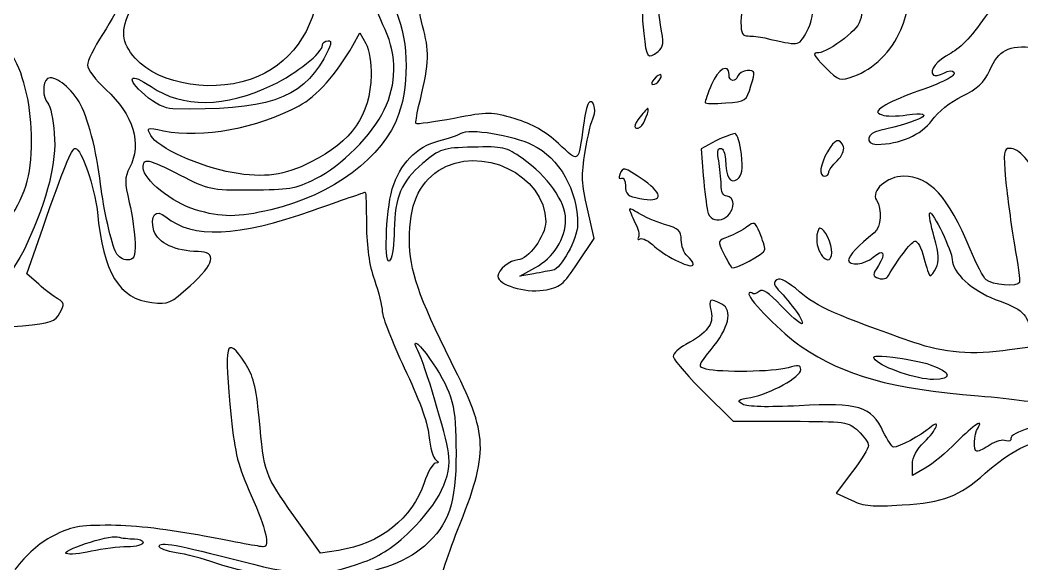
# Model space of a CAD drawing. Extents: x 5 to 315, y 92 to 398.
# Drawn here: x 139.7 to 210.7, y 263.7 to 302.2 of the extents above; entities that cross this region are included whole.
import ezdxf

# ---------------------------------------------------------------- set-up
doc = ezdxf.new("R2010")
doc.units = 0
doc.layers.get('0').update_dxf_attribs({"linetype": 'CONTINUOUS'})

msp = doc.modelspace()

# ---------------------------------------------------------------- linework, layer by layer
at = {"color": 7}
for points in [[(163.293778, 300.439667), (163.801778, 301.342778), (164.225111, 300.580778)], [(161.233556, 299.508333), (161.233556, 299.508333)], [(164.592, 298.351222), (164.592, 298.351222)], [(184.629778, 298.069), (184.629778, 298.069)], [(188.693778, 297.673889), (188.693778, 297.673889)], [(183.642, 295.387889), (183.642, 295.387889)], [(175.993778, 293.412333), (175.993778, 293.412333)], [(189.004222, 293.694556), (187.96, 293.130111), (188.101111, 291.239222)], [(189.004222, 293.694556), (189.004222, 293.694556)], [(196.906444, 292.904333), (196.906444, 292.904333)], [(182.202667, 291.295667), (182.202667, 291.295667)], [(182.88, 288.840333), (182.88, 288.840333)], [(141.054667, 283.534556), (140.208, 284.268333), (141.336889, 287.513889)], [(191.205556, 287.598556), (191.205556, 287.598556)], [(196.144444, 286.723667), (196.144444, 286.723667)], [(176.106667, 284.268333), (175.118889, 284.099), (176.191333, 284.691667)], [(168.938222, 277.974778), (168.938222, 277.974778)], [(204.187778, 277.833667), (204.187778, 277.833667)], [(162.277778, 264.682111), (161.007778, 264.484556), (159.116889, 267.137444)], [(147.828, 265.500556), (147.828, 265.500556)]]:
    msp.add_lwpolyline(points, dxfattribs=at)
at = {"color": 1}
for points in [[(179.239333, 285.058556), (180.396444, 286.780111), (179.916667, 288.868556)], [(211.299778, 280.091444), (211.440889, 279.103667), (209.804, 278.877889)], [(188.101111, 275.942778), (190.217778, 273.826111), (194.281778, 273.826111)], [(203.820889, 270.495889), (202.917778, 269.987889), (202.917778, 270.778111)], [(198.684444, 270.270111), (197.527333, 268.746111), (198.599778, 268.238111)]]:
    msp.add_lwpolyline(points, dxfattribs=at)
at = {"color": 7}
for points in [[(185.674, 307.608111), (183.867778, 304.785889), (183.613778, 303.854556), (183.896, 301.286333)], [(195.269556, 307.721), (192.870667, 306.874333), (190.782222, 304.249667), (190.782222, 302.076556)], [(202.099333, 301.540333), (203.228222, 304.193222), (202.550889, 306.027667), (199.926222, 307.269444)], [(147.32, 306.563889), (147.32, 304.447222), (146.981333, 303.403), (145.570222, 301.229889)], [(185.081333, 301.907222), (184.742667, 303.769889), (185.109556, 305.322111), (186.266667, 307.184778)], [(160.866667, 305.237444), (160.866667, 302.048333), (159.229778, 299.395444), (156.576889, 298.238333)], [(198.910222, 304.616556), (199.615778, 302.612778), (199.474667, 302.020111), (198.12, 300.947667)], [(165.579778, 301.568556), (165.184667, 302.443444), (164.761333, 303.544111), (164.648444, 303.967444)], [(147.884444, 299.536556), (146.896667, 300.665444), (146.812, 301.512111), (147.602222, 303.036111)], [(166.200667, 303.177222), (167.216667, 301.229889), (167.357778, 297.927889), (166.539333, 295.557222)], [(195.382444, 301.286333), (195.636444, 301.766111), (195.862222, 302.443444), (195.862222, 302.838556)], [(208.28, 302.753889), (207.207556, 301.201667), (206.389111, 300.298556), (205.655333, 299.903444)], [(165.523333, 295.895889), (166.398222, 297.702111), (166.426444, 299.677667), (165.579778, 301.568556)], [(184.912, 300.016333), (185.307111, 300.326778), (185.335333, 300.609), (185.081333, 301.907222)], [(190.782222, 302.076556), (190.782222, 301.314556), (190.895111, 301.088778), (191.290222, 301.117)], [(145.570222, 301.229889), (144.977556, 300.298556), (144.497778, 299.339), (144.497778, 299.056778)], [(183.896, 301.286333), (184.093556, 299.564778), (184.15, 299.451889), (184.912, 300.016333)], [(191.290222, 301.117), (191.544222, 301.117), (192.080444, 301.060556), (192.475556, 300.975889)], [(192.475556, 300.975889), (194.930889, 300.411444), (194.846222, 300.411444), (195.382444, 301.286333)], [(198.12, 300.947667), (197.414444, 300.383222), (196.596, 299.931667), (196.285556, 299.931667)], [(198.769111, 298.266556), (200.152, 298.746333), (201.450222, 300.044556), (202.099333, 301.540333)], [(157.621111, 297.645667), (159.314444, 298.464111), (161.148889, 299.931667), (161.148889, 300.467889)], [(159.483778, 296.178111), (160.725556, 296.827222), (162.136667, 298.407667), (163.293778, 300.439667)], [(161.148889, 300.467889), (161.148889, 300.637222), (161.318222, 300.778333), (161.544, 300.778333)], [(161.544, 300.778333), (161.854444, 300.778333), (161.769778, 300.467889), (161.233556, 299.508333)], [(164.225111, 300.580778), (164.450889, 300.129222), (164.620222, 299.141444), (164.592, 298.351222)], [(208.392889, 298.689889), (209.042, 300.129222), (209.691111, 300.467889), (211.582, 300.298556)], [(140.546667, 293.694556), (140.546667, 296.037), (140.038667, 298.294778), (139.220222, 299.705889)], [(156.576889, 298.238333), (153.67, 296.996556), (149.577778, 297.617444), (147.884444, 299.536556)], [(161.233556, 299.508333), (159.653111, 296.629667), (157.141333, 295.811222), (150.537333, 295.952333)], [(196.285556, 299.931667), (195.805778, 299.931667), (195.890444, 299.762333), (196.737111, 298.915667)], [(205.655333, 299.903444), (204.639333, 299.367222), (204.074889, 298.661667), (204.413556, 298.351222)], [(144.497778, 299.056778), (144.497778, 298.774556), (145.090444, 297.984333), (145.796, 297.335222)], [(189.935556, 298.379444), (189.935556, 299.226111), (189.145333, 298.774556), (188.693778, 297.673889)], [(196.737111, 298.915667), (197.724889, 297.927889), (197.809556, 297.899667), (198.769111, 298.266556)], [(141.675556, 298.097222), (141.308667, 297.871444), (141.308667, 296.742556), (141.703778, 296.347444)], [(143.905111, 296.460333), (143.227778, 297.561), (142.127111, 298.379444), (141.675556, 298.097222)], [(148.561778, 296.940111), (147.178889, 298.153667), (147.489333, 298.577), (149.013333, 297.532778)], [(164.592, 298.351222), (164.507333, 295.472556), (163.265556, 293.666333), (160.302222, 292.170556)], [(184.629778, 298.069), (184.432222, 297.843222), (184.404, 297.673889), (184.545111, 297.673889)], [(184.545111, 297.673889), (184.827333, 297.673889), (185.250667, 298.210111), (185.109556, 298.379444)], [(185.109556, 298.379444), (185.053111, 298.407667), (184.827333, 298.294778), (184.629778, 298.069)], [(190.556444, 298.294778), (190.415333, 297.815), (189.935556, 297.871444), (189.935556, 298.379444)], [(191.233778, 298.661667), (190.923333, 298.633444), (190.612889, 298.464111), (190.556444, 298.294778)], [(191.487778, 297.589222), (191.798222, 298.633444), (191.798222, 298.689889), (191.233778, 298.661667)], [(205.852889, 298.548778), (206.022222, 298.294778), (205.175556, 297.843222), (202.974222, 297.081222)], [(204.413556, 298.351222), (204.498222, 298.266556), (204.808667, 298.323), (205.147333, 298.492333)], [(205.147333, 298.492333), (205.457778, 298.661667), (205.768222, 298.689889), (205.852889, 298.548778)], [(206.445556, 296.855444), (207.546222, 297.391667), (207.969556, 297.786778), (208.392889, 298.689889)], [(145.796, 297.335222), (147.771556, 295.529), (148.364222, 293.497), (147.489333, 291.775444)], [(149.013333, 297.532778), (151.214667, 296.008778), (154.234444, 296.037), (157.621111, 297.645667)], [(188.693778, 297.673889), (188.439778, 297.053), (188.242222, 296.460333), (188.242222, 296.403889)], [(189.709778, 296.375667), (191.120889, 296.488556), (191.177333, 296.516778), (191.487778, 297.589222)], [(150.537333, 295.952333), (149.972889, 295.980556), (149.295556, 296.319222), (148.561778, 296.940111)], [(202.974222, 297.081222), (202.184, 296.799), (201.224444, 296.375667), (200.885778, 296.149889)], [(204.300667, 295.133889), (204.724, 295.754778), (205.627111, 296.460333), (206.445556, 296.855444)], [(141.703778, 296.347444), (141.873111, 296.178111), (142.070667, 295.218556), (142.155333, 294.202556)], [(145.429111, 290.618333), (145.175111, 292.932556), (144.497778, 295.500778), (143.905111, 296.460333)], [(149.888222, 294.400111), (152.654, 293.863889), (156.520444, 294.569444), (159.483778, 296.178111)], [(160.669111, 291.013444), (162.447111, 291.888333), (164.704889, 294.146111), (165.523333, 295.895889)], [(184.178222, 295.980556), (184.15, 295.980556), (183.896, 295.726556), (183.642, 295.387889)], [(183.670222, 294.682333), (183.896, 294.823444), (184.347556, 295.980556), (184.178222, 295.980556)], [(188.242222, 296.403889), (188.242222, 296.319222), (188.891333, 296.319222), (189.709778, 296.375667)], [(200.885778, 296.149889), (200.349556, 295.754778), (200.321333, 295.698333), (200.772889, 295.529)], [(166.539333, 295.557222), (165.495111, 292.537444), (161.854444, 289.828111), (157.48, 288.812111)], [(183.642, 295.387889), (183.134, 294.795222), (183.162222, 294.371889), (183.670222, 294.682333)], [(202.522667, 295.529), (204.921556, 295.839444), (203.454, 295.021), (200.603556, 294.428333)], [(200.772889, 295.529), (201.026889, 295.416111), (201.817111, 295.416111), (202.522667, 295.529)], [(148.985111, 294.061444), (148.674667, 294.625889), (148.702889, 294.654111), (149.888222, 294.400111)], [(170.970222, 294.230778), (171.506444, 294.597667), (174.639111, 294.089667), (175.993778, 293.412333)], [(200.406, 293.440556), (202.014667, 293.440556), (203.566889, 294.117889), (204.300667, 295.133889)], [(142.155333, 294.202556), (142.324667, 292.170556), (141.703778, 289.687), (140.208, 286.385)], [(154.742444, 291.436778), (152.512889, 291.831889), (149.436667, 293.214778), (148.985111, 294.061444)], [(169.389778, 293.694556), (170.067111, 293.863889), (170.772667, 294.117889), (170.970222, 294.230778)], [(190.358889, 294.202556), (190.217778, 294.202556), (189.596889, 293.976778), (189.004222, 293.694556)], [(190.810444, 292.735), (190.725778, 293.525222), (190.528222, 294.174333), (190.358889, 294.202556)], [(198.035333, 293.271222), (197.781333, 293.920333), (197.442667, 293.835667), (196.906444, 292.904333)], [(200.603556, 294.428333), (199.700444, 294.259), (199.531111, 293.440556), (200.406, 293.440556)], [(138.712222, 287.796111), (140.066889, 289.658778), (140.546667, 291.154556), (140.546667, 293.694556)], [(141.336889, 287.513889), (142.804444, 291.747222), (143.368889, 293.158333), (143.651111, 293.158333)], [(143.651111, 293.158333), (144.074444, 293.158333), (145.005778, 290.449), (145.203333, 288.642778)], [(166.087778, 290.279667), (166.624, 292.057667), (167.781111, 293.271222), (169.389778, 293.694556)], [(171.788667, 293.243), (169.615556, 293.186556), (169.474444, 293.130111), (168.232667, 292.085889)], [(175.288222, 292.452778), (174.159333, 293.243), (173.933556, 293.299444), (171.788667, 293.243)], [(175.993778, 293.412333), (177.941111, 292.481), (179.211111, 290.195), (179.211111, 287.767889)], [(189.201778, 292.283444), (189.088889, 292.847889), (189.117111, 293.158333), (189.342889, 293.158333)], [(189.342889, 293.158333), (189.512222, 293.158333), (189.653333, 292.819667), (189.681556, 292.396333)], [(197.583778, 292.283444), (197.950667, 292.622111), (198.12, 293.017222), (198.035333, 293.271222)], [(148.448889, 291.775444), (148.448889, 292.509222), (148.731111, 292.452778), (151.073556, 291.267444)], [(178.364444, 288.134778), (178.364444, 289.376556), (177.094444, 291.182778), (175.288222, 292.452778)], [(189.681556, 292.396333), (189.709778, 291.098111), (189.992, 290.618333), (190.528222, 290.985222)], [(190.528222, 290.985222), (190.866889, 291.239222), (190.923333, 291.662556), (190.810444, 292.735)], [(196.906444, 292.904333), (196.370222, 292.001222), (196.285556, 291.182778), (196.708889, 291.182778)], [(147.489333, 291.775444), (147.122444, 291.098111), (147.122444, 290.759444), (147.461111, 289.320111)], [(152.146, 288.812111), (150.509111, 289.291889), (148.448889, 290.957), (148.448889, 291.775444)], [(160.302222, 292.170556), (158.467778, 291.239222), (157.056667, 291.041667), (154.742444, 291.436778)], [(168.232667, 292.085889), (166.736889, 290.815889), (166.257111, 289.715222), (166.228889, 287.372778)], [(183.924222, 290.872333), (182.428444, 291.888333), (182.428444, 291.888333), (182.202667, 291.295667)], [(189.371111, 290.590111), (189.371111, 291.041667), (189.286444, 291.803667), (189.201778, 292.283444)], [(196.991111, 291.465), (196.991111, 291.606111), (197.273333, 291.973), (197.583778, 292.283444)], [(151.073556, 291.267444), (153.049111, 290.251444), (153.190222, 290.195), (156.068889, 290.223222)], [(156.068889, 290.223222), (158.75, 290.223222), (159.201556, 290.279667), (160.669111, 291.013444)], [(182.202667, 291.295667), (182.118, 291.069889), (182.146222, 290.957), (182.315556, 291.041667)], [(182.315556, 291.041667), (182.484889, 291.126333), (182.597778, 290.900556), (182.597778, 290.505444)], [(188.101111, 291.239222), (188.214, 290.195), (188.326889, 289.066111), (188.411556, 288.727444)], [(196.708889, 291.182778), (196.878222, 291.182778), (196.991111, 291.295667), (196.991111, 291.465)], [(146.529778, 285.764111), (146.191111, 286.356778), (145.654889, 288.868556), (145.429111, 290.618333)], [(165.946667, 285.256111), (165.495111, 284.550556), (165.608, 288.642778), (166.087778, 290.279667)], [(182.597778, 290.505444), (182.597778, 289.912778), (182.767111, 289.771667), (183.613778, 289.602333)], [(183.613778, 289.602333), (185.222444, 289.291889), (185.363556, 289.856333), (183.924222, 290.872333)], [(189.794444, 289.771667), (189.512222, 289.771667), (189.371111, 290.053889), (189.371111, 290.590111)], [(160.443333, 288.755667), (162.447111, 289.461222), (164.140444, 290.053889), (164.168667, 290.053889)], [(164.168667, 290.053889), (164.225111, 290.053889), (164.253333, 289.009667), (164.253333, 287.739667)], [(190.217778, 289.263667), (190.217778, 289.545889), (190.020222, 289.771667), (189.794444, 289.771667)], [(147.461111, 289.320111), (147.686889, 288.417), (147.856222, 287.118778), (147.884444, 286.469667)], [(149.210889, 287.316333), (148.872222, 288.388778), (149.352, 288.925), (150.057556, 288.304111)], [(157.48, 288.812111), (155.137556, 288.247667), (154.008667, 288.247667), (152.146, 288.812111)], [(183.529111, 288.558111), (183.162222, 288.783889), (182.88, 288.925), (182.88, 288.840333)], [(182.88, 288.840333), (182.88, 288.783889), (183.077556, 288.360556), (183.275111, 287.909)], [(188.411556, 288.727444), (188.637333, 287.598556), (190.217778, 288.078333), (190.217778, 289.263667)], [(145.203333, 288.642778), (145.626667, 284.324778), (146.755556, 282.490333), (149.069778, 282.236333)], [(150.057556, 288.304111), (151.920222, 286.751889), (155.137556, 286.893), (160.443333, 288.755667)], [(176.191333, 284.691667), (177.517778, 285.425444), (178.364444, 286.751889), (178.364444, 288.134778)], [(185.363556, 287.767889), (184.714444, 287.965444), (183.896, 288.332333), (183.529111, 288.558111)], [(164.253333, 287.739667), (164.281556, 286.159222), (164.450889, 284.889222), (164.817778, 283.845)], [(166.228889, 287.372778), (166.228889, 286.441444), (166.087778, 285.481889), (165.946667, 285.256111)], [(179.211111, 287.767889), (179.182889, 286.723667), (178.054, 284.635222), (177.461333, 284.522333)], [(183.275111, 287.909), (183.500889, 287.485667), (183.613778, 287.005889), (183.529111, 286.864778)], [(186.548889, 286.667222), (186.548889, 287.316333), (186.379556, 287.485667), (185.363556, 287.767889)], [(191.205556, 287.598556), (190.895111, 287.372778), (190.302444, 287.062333), (189.879111, 286.893)], [(192.108667, 287.175222), (191.77, 287.965444), (191.713556, 287.993667), (191.205556, 287.598556)], [(196.370222, 287.513889), (196.257333, 287.513889), (196.144444, 287.147), (196.144444, 286.723667)], [(197.216889, 285.764111), (197.245111, 286.356778), (196.708889, 287.513889), (196.370222, 287.513889)], [(152.343556, 285.848778), (150.734889, 285.877), (149.493111, 286.441444), (149.210889, 287.316333)], [(183.529111, 286.864778), (183.444444, 286.695444), (183.472667, 286.667222), (183.642, 286.751889)], [(183.642, 286.751889), (183.783111, 286.836556), (184.262889, 286.610778), (184.658, 286.215667)], [(186.972222, 285.538333), (186.746444, 285.735889), (186.548889, 286.243889), (186.548889, 286.667222)], [(189.879111, 286.893), (189.117111, 286.610778), (189.117111, 286.610778), (189.540444, 285.735889)], [(192.475556, 285.989889), (192.475556, 286.159222), (192.306222, 286.695444), (192.108667, 287.175222)], [(196.144444, 286.723667), (196.144444, 285.594778), (197.160444, 284.663444), (197.216889, 285.764111)], [(140.208, 286.385), (139.474222, 284.748111), (137.922, 282.716111), (137.414, 282.716111)], [(147.884444, 286.469667), (147.884444, 285.453667), (147.799778, 285.256111), (147.32, 285.256111)], [(184.658, 286.215667), (185.532889, 285.425444), (187.395556, 284.550556), (187.395556, 284.945667)], [(190.104889, 284.719889), (190.274222, 284.522333), (192.475556, 285.679444), (192.475556, 285.989889)], [(147.32, 285.256111), (147.037778, 285.256111), (146.670889, 285.481889), (146.529778, 285.764111)], [(151.779111, 283.421667), (153.500667, 284.973889), (153.698222, 285.820556), (152.343556, 285.848778)], [(187.395556, 284.945667), (187.395556, 285.086778), (187.198, 285.340778), (186.972222, 285.538333)], [(189.540444, 285.735889), (189.794444, 285.227889), (190.048444, 284.776333), (190.104889, 284.719889)], [(177.461333, 284.522333), (177.263778, 284.494111), (176.642889, 284.381222), (176.106667, 284.268333)], [(164.817778, 283.845), (165.128222, 282.998333), (165.354, 281.982333), (165.382222, 281.587222)], [(142.409333, 282.490333), (142.127111, 282.659667), (141.506222, 283.111222), (141.054667, 283.534556)], [(149.069778, 282.236333), (150.226889, 282.095222), (150.396222, 282.179889), (151.779111, 283.421667)], [(142.550444, 281.502556), (142.889111, 282.123444), (142.860889, 282.236333), (142.409333, 282.490333)], [(139.897556, 280.599444), (141.929556, 280.797), (142.211778, 280.881667), (142.550444, 281.502556)], [(165.382222, 281.587222), (165.382222, 281.220333), (166.087778, 279.414111), (166.934444, 277.607889)], [(137.272889, 280.853444), (137.555111, 280.486556), (137.978444, 280.430111), (139.897556, 280.599444)], [(155.673778, 277.946556), (154.290889, 280.006778), (154.149778, 279.414111), (154.686, 274.108333)], [(167.894, 278.849667), (167.357778, 279.865667), (168.091556, 279.273), (168.938222, 277.974778)], [(170.067111, 271.596556), (169.897778, 272.838333), (168.402, 277.861889), (167.894, 278.849667)], [(200.293111, 278.172333), (200.010889, 278.482778), (200.236667, 278.511), (201.534889, 278.369889)], [(204.413556, 276.789444), (203.228222, 276.789444), (200.857556, 277.607889), (200.293111, 278.172333)], [(201.534889, 278.369889), (202.381556, 278.285222), (203.595111, 278.031222), (204.187778, 277.833667)], [(156.661556, 274.080111), (156.435778, 276.309667), (156.238222, 277.071667), (155.673778, 277.946556)], [(166.934444, 277.607889), (167.950444, 275.491222), (168.571333, 273.826111), (168.684222, 272.810111)], [(168.938222, 277.974778), (170.377556, 275.801667), (170.603333, 274.955), (170.603333, 271.568333)], [(204.187778, 277.833667), (205.683556, 277.325667), (205.796444, 276.789444), (204.413556, 276.789444)], [(154.686, 274.108333), (154.94, 271.540111), (155.165778, 270.637), (156.097111, 268.576778)], [(159.116889, 267.137444), (157.028444, 270.072556), (157.028444, 270.100778), (156.661556, 274.080111)], [(168.684222, 272.810111), (168.768889, 271.963444), (168.994667, 271.201444), (169.164, 271.088556)], [(167.357778, 266.036778), (169.418, 268.097), (170.321111, 269.903222), (170.067111, 271.596556)], [(170.603333, 271.568333), (170.603333, 268.012333), (170.095333, 266.516556), (168.373778, 264.992556)], [(169.164, 271.088556), (169.389778, 270.919222), (169.389778, 270.862778), (169.135778, 270.862778)], [(169.135778, 270.862778), (168.966444, 270.862778), (168.599556, 270.241889), (168.345556, 269.479889)], [(168.345556, 269.479889), (167.527111, 266.968111), (165.212889, 265.133667), (162.277778, 264.682111)], [(156.097111, 268.576778), (157.169556, 266.177889), (157.451778, 264.936111), (156.943778, 264.936111)], [(146.191111, 266.460111), (143.820444, 266.460111), (143.340667, 266.375444), (142.042444, 265.698111)], [(152.766889, 265.698111), (150.311556, 266.149667), (147.884444, 266.460111), (146.191111, 266.460111)], [(142.042444, 265.698111), (141.082889, 265.190111), (140.179778, 264.399889), (139.361333, 263.327444)], [(143.002, 264.456333), (142.494, 264.625667), (145.965333, 265.782778), (146.614444, 265.641667)], [(146.614444, 265.641667), (146.924889, 265.557), (147.461111, 265.500556), (147.828, 265.500556)], [(147.828, 265.500556), (148.166667, 265.500556), (148.448889, 265.387667), (148.448889, 265.218333)], [(156.943778, 264.936111), (156.802667, 264.936111), (154.911778, 265.274778), (152.766889, 265.698111)], [(164.084, 263.863667), (165.269333, 264.315222), (166.200667, 264.907889), (167.357778, 266.036778)], [(147.32, 264.936111), (146.727333, 264.936111), (145.570222, 264.795), (144.78, 264.625667)], [(148.448889, 265.218333), (148.448889, 265.077222), (147.940889, 264.936111), (147.32, 264.936111)], [(149.577778, 264.964333), (149.577778, 265.331222), (150.791333, 265.105444), (155.504444, 263.891889)], [(150.791333, 264.512778), (150.114, 264.625667), (149.577778, 264.823222), (149.577778, 264.964333)], [(168.373778, 264.992556), (165.551556, 262.509), (159.004, 261.972778), (153.585333, 263.779)], [(144.78, 264.625667), (144.018, 264.456333), (143.199556, 264.371667), (143.002, 264.456333)], [(153.585333, 263.779), (152.710444, 264.089444), (151.440444, 264.428111), (150.791333, 264.512778)], [(155.504444, 263.891889), (159.766, 262.791222), (161.120667, 262.791222), (164.084, 263.863667)]]:
    msp.add_open_spline(points, degree=3, dxfattribs=at)
at = {"color": 1}
for points in [[(168.317333, 301.512111), (168.091556, 302.358778), (167.922222, 303.261889), (167.922222, 303.487667)], [(167.950444, 296.121667), (168.656, 298.887444), (168.740667, 299.931667), (168.317333, 301.512111)], [(180.34, 295.387889), (180.594, 295.895889), (180.255333, 296.799), (179.973111, 296.347444)], [(167.781111, 294.908111), (167.724667, 294.964556), (167.809333, 295.500778), (167.950444, 296.121667)], [(179.973111, 296.347444), (179.860222, 296.178111), (179.719111, 295.500778), (179.634444, 294.823444)], [(170.462222, 295.275), (169.051111, 295.021), (167.837556, 294.851667), (167.781111, 294.908111)], [(174.780222, 295.246778), (173.086889, 295.754778), (172.917556, 295.754778), (170.462222, 295.275)], [(177.856444, 293.497), (176.925111, 294.371889), (176.022, 294.879889), (174.780222, 295.246778)], [(179.747333, 292.932556), (179.916667, 294.033222), (180.198889, 295.133889), (180.34, 295.387889)], [(179.634444, 294.823444), (179.239333, 292.029444), (179.352222, 292.114111), (177.856444, 293.497)], [(169.361556, 291.577889), (172.324889, 293.497), (176.925111, 291.295667), (176.953333, 287.965444)], [(209.804, 293.158333), (209.380667, 293.158333), (209.352444, 292.876111), (209.521778, 290.985222)], [(212.09, 290.618333), (211.243333, 292.283444), (210.453111, 293.158333), (209.804, 293.158333)], [(179.916667, 288.868556), (179.493333, 290.646556), (179.465111, 291.239222), (179.747333, 292.932556)], [(167.301333, 286.667222), (167.301333, 289.150778), (167.922222, 290.618333), (169.361556, 291.577889)], [(202.296889, 291.182778), (201.111556, 291.182778), (199.954444, 290.138556), (200.377778, 289.489444)], [(207.01, 286.018111), (205.457778, 289.743444), (204.131333, 291.182778), (202.296889, 291.182778)], [(209.521778, 290.985222), (209.634667, 289.771667), (209.916889, 287.683222), (210.142667, 286.328556)], [(200.377778, 289.489444), (200.801111, 288.840333), (200.716444, 287.570333), (200.208444, 287.175222)], [(204.47, 286.864778), (204.216, 287.711444), (204.074889, 288.501667), (204.159556, 288.586333)], [(204.159556, 288.586333), (204.357111, 288.755667), (205.74, 285.848778), (205.74, 285.284333)], [(176.953333, 287.965444), (176.953333, 286.977667), (175.711556, 285.256111), (174.977778, 285.256111)], [(170.264667, 278.031222), (167.950444, 282.687889), (167.301333, 284.522333), (167.301333, 286.667222)], [(200.208444, 287.175222), (199.107778, 286.272111), (198.402222, 285.538333), (198.402222, 285.256111)], [(204.611111, 284.691667), (204.836889, 285.143222), (204.808667, 285.651222), (204.47, 286.864778)], [(200.152, 285.453667), (200.857556, 286.102778), (201.083333, 285.735889), (200.518889, 284.861)], [(201.224444, 284.155444), (201.845333, 285.227889), (202.804889, 286.497889), (203.087111, 286.582556)], [(203.087111, 286.582556), (203.256444, 286.639), (203.566889, 286.131), (203.736222, 285.397222)], [(208.138889, 283.845), (207.969556, 283.986111), (207.433333, 284.973889), (207.01, 286.018111)], [(210.142667, 286.328556), (210.396667, 284.973889), (210.537778, 283.760333), (210.509556, 283.647444)], [(174.977778, 285.256111), (174.413333, 285.256111), (173.566667, 284.550556), (173.566667, 284.099)], [(198.402222, 285.256111), (198.402222, 284.804556), (199.559333, 284.917444), (200.152, 285.453667)], [(203.736222, 285.397222), (203.905556, 284.691667), (204.103111, 284.127222), (204.187778, 284.127222)], [(205.74, 285.284333), (205.74, 284.353), (207.151111, 283.083), (208.788, 282.462111)], [(176.784, 283.111222), (177.997556, 283.308778), (178.166889, 283.449889), (179.239333, 285.058556)], [(200.518889, 284.861), (200.067333, 284.183667), (200.067333, 284.127222), (200.518889, 283.957889)], [(204.187778, 284.127222), (204.244222, 284.127222), (204.441778, 284.381222), (204.611111, 284.691667)], [(173.566667, 284.099), (173.566667, 283.506333), (175.457556, 282.913667), (176.784, 283.111222)], [(193.322222, 283.845), (193.04, 283.675667), (193.096444, 283.478111), (193.576222, 282.970111)], [(194.930889, 282.998333), (194.112444, 283.703889), (193.576222, 284.014333), (193.322222, 283.845)], [(200.518889, 283.957889), (200.829333, 283.845), (201.111556, 283.929667), (201.224444, 284.155444)], [(210.509556, 283.647444), (210.368444, 283.337), (208.562222, 283.478111), (208.138889, 283.845)], [(193.632667, 282.010556), (192.729556, 282.970111), (192.334444, 283.224111), (192.080444, 283.026556)], [(189.427556, 282.123444), (188.552667, 282.575), (188.468, 282.518556), (188.665556, 281.615444)], [(191.544222, 282.913667), (191.431333, 282.998333), (191.346667, 282.970111), (191.346667, 282.829)], [(191.346667, 282.829), (191.346667, 282.405667), (193.745556, 280.035), (195.043778, 279.131889)], [(192.080444, 283.026556), (191.882889, 282.857222), (191.628889, 282.800778), (191.544222, 282.913667)], [(193.576222, 282.970111), (194.564, 281.925889), (195.354222, 280.740556), (195.072, 280.740556)], [(203.030667, 279.414111), (197.640222, 281.276778), (196.116222, 281.954111), (194.930889, 282.998333)], [(208.788, 282.462111), (210.735333, 281.756556), (211.074, 281.446111), (211.299778, 280.091444)], [(188.665556, 278.906111), (189.935556, 280.430111), (190.217778, 281.700111), (189.427556, 282.123444)], [(195.072, 280.740556), (194.930889, 280.740556), (194.281778, 281.305), (193.632667, 282.010556)], [(188.665556, 281.615444), (188.863111, 280.684111), (188.411556, 280.119667), (186.887556, 279.273)], [(186.887556, 279.273), (186.379556, 279.019), (185.984444, 278.623889), (185.984444, 278.426333)], [(188.326889, 277.523222), (187.706, 277.692556), (187.706, 277.720778), (188.665556, 278.906111)], [(195.043778, 279.131889), (198.204667, 277.015222), (201.337333, 276.140333), (207.602667, 275.632333)], [(209.804, 278.877889), (207.179333, 278.511), (205.147333, 278.652111), (203.030667, 279.414111)], [(185.984444, 278.426333), (185.984444, 278.228778), (186.944, 277.099889), (188.101111, 275.942778)], [(170.716222, 266.121444), (172.945778, 271.681222), (172.917556, 272.810111), (170.264667, 278.031222)], [(194.112444, 277.607889), (193.096444, 277.325667), (189.286444, 277.269222), (188.326889, 277.523222)], [(191.487778, 275.519444), (192.870667, 275.773444), (195.015556, 276.958778), (195.015556, 277.495)], [(195.015556, 277.495), (195.015556, 277.805444), (194.818, 277.833667), (194.112444, 277.607889)], [(190.895111, 275.039667), (190.443556, 275.293667), (190.528222, 275.350111), (191.487778, 275.519444)], [(207.602667, 275.632333), (210.058, 275.434778), (212.174667, 275.124333), (212.287556, 274.983222)], [(194.902667, 274.926778), (192.644889, 274.813889), (191.233778, 274.842111), (190.895111, 275.039667)], [(200.857556, 273.092333), (200.039111, 274.870333), (199.051333, 275.180778), (194.902667, 274.926778)], [(203.764444, 272.358556), (204.639333, 273.205222), (204.978, 274.080111), (204.131333, 273.346333)], [(207.574444, 273.374556), (207.969556, 274.051889), (207.320444, 273.600333), (206.050444, 272.358556)], [(194.281778, 273.826111), (198.204667, 273.826111), (198.374, 273.797889), (199.079556, 273.148778)], [(204.131333, 273.346333), (203.566889, 272.838333), (201.93, 271.991667), (201.591333, 271.991667)], [(207.489778, 271.709444), (207.207556, 271.709444), (207.264, 272.894778), (207.574444, 273.374556)], [(211.186889, 273.346333), (210.424889, 273.120556), (209.860444, 272.781889), (209.888667, 272.612556)], [(199.079556, 273.148778), (199.474667, 272.753667), (199.813333, 272.302111), (199.813333, 272.104556)], [(201.591333, 271.991667), (201.478444, 271.991667), (201.139778, 272.499667), (200.857556, 273.092333)], [(208.082444, 270.157222), (209.804, 271.653), (211.469111, 272.556111), (212.231111, 272.358556)], [(209.55, 272.443222), (209.324222, 272.556111), (208.816222, 272.415), (208.421111, 272.161)], [(209.888667, 272.612556), (209.945111, 272.443222), (209.775778, 272.358556), (209.55, 272.443222)], [(199.813333, 272.104556), (199.813333, 271.935222), (199.305333, 271.088556), (198.684444, 270.270111)], [(202.917778, 270.778111), (202.917778, 271.286111), (203.228222, 271.850556), (203.764444, 272.358556)], [(206.050444, 272.358556), (205.316667, 271.596556), (204.300667, 270.778111), (203.820889, 270.495889)], [(208.421111, 272.161), (208.054222, 271.907), (207.630889, 271.709444), (207.489778, 271.709444)], [(202.184, 267.899444), (205.203778, 268.097), (206.163333, 268.463889), (208.082444, 270.157222)], [(198.599778, 268.238111), (199.474667, 267.814778), (200.123778, 267.758333), (202.184, 267.899444)], [(169.333333, 261.718778), (169.333333, 262.226778), (169.954222, 264.230556), (170.716222, 266.121444)]]:
    msp.add_open_spline(points, degree=3, dxfattribs=at)

doc.saveas('drawing.dxf')
